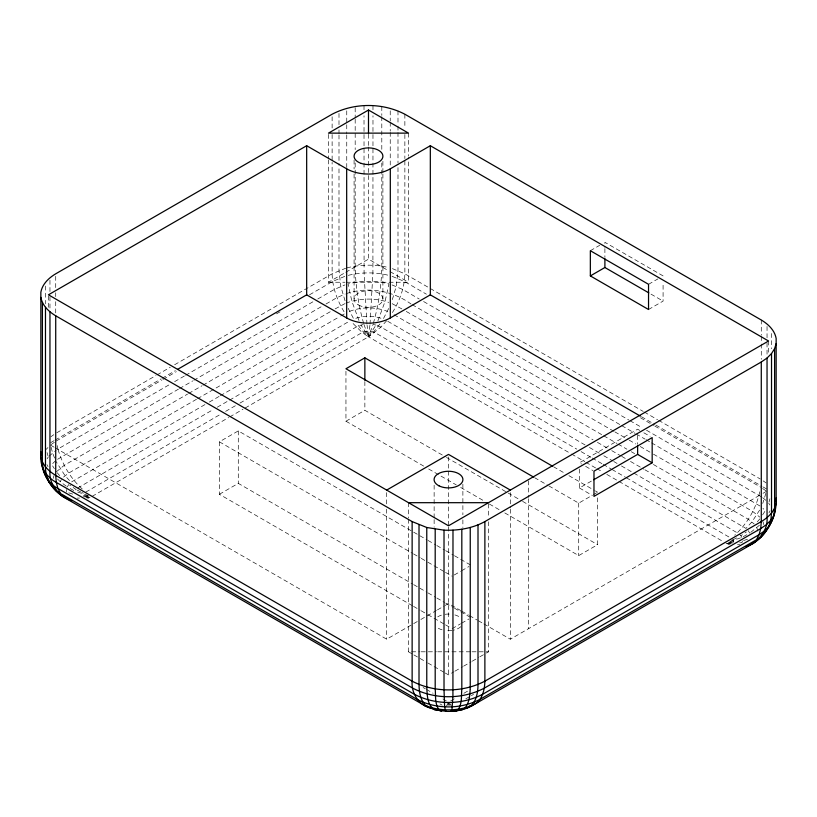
<?xml version="1.0" encoding="UTF-8"?>
<svg xmlns="http://www.w3.org/2000/svg" width="817" height="817" viewBox="0 0 817 817"><rect width="100%" height="100%" fill="white"/><g stroke="black" fill="none" stroke-linecap="round" stroke-linejoin="round"><path stroke-width="0.61" stroke-dasharray="4.08 3.06" d="M733.809 542.396L733.002 539.761L730.694 540.568M370.03 324.155L372.909 272.97L372.981 115.779M369.897 325.299L368.498 336.808L244.058 408.653M447.92 705.541L448.308 703.294M759.79 491.783C756.195 508.327 747.259 523.809 734.728 535.196M765.856 493.345L762.731 503.456M373.349 323.379C378.628 304.772 381.529 285.47 381.805 266.128L381.805 162.277M769.011 502.067L769.92 498.799M53.136 478.425L54.034 475.504M742.439 540.936L741.907 542.682L739.518 542.856M392.354 299.563L396.214 286.318L397.991 270.488L397.991 164.094M348.165 308.285L353.741 319.018C363.136 315.464 373.849 315.464 383.244 319.018L389.28 307.263M377.893 320.877L385.144 301.187L388.923 283.887C375.575 280.476 361.41 280.476 348.073 283.887L351.841 301.187L359.102 320.877M768.981 512.872L770.033 510.819M446.194 706.511L447.93 703.253M759.596 510.135L751.997 521.808L745.982 528.436L644.889 469.755M585.074 444.948L380.936 327.096L375.932 325.074L368.498 336.808L362.176 332.519L351.126 321.602M392.436 312.513C399.666 300.911 404.568 287.584 404.864 273.818L404.864 159.826M47.131 458.797L48.285 456.958M66.238 486.166L60.152 481.622L61.469 479.538M67.249 486.922L68.781 484.491M70.191 488.535L75.093 491.231L76.144 489.567L69.7 485.124M762.618 514.863L765.284 510.717L762.955 508.388M379.915 323.971L373.614 331.947L368.498 336.808L363.371 331.947L357.07 323.971M757.339 521.808L759.8 518.928M386.676 320.683L380.936 327.096L368.498 336.808L361.063 325.074L356.059 327.096L229.414 400.207M46.181 449.33L47.948 447.563M49.122 456.121L56.107 450.269M55.597 460.645L51.716 464.526L54.382 468.662M56.383 471.777L64.226 465.302L187.563 394.09M63.563 477.057L68.71 473.063L196.448 399.319M750.762 532.357L759.473 525.198M739.324 534.226L740.856 535.758L746.381 531.949M50.92 436.697L53.799 434.715M54.382 442.303L50.593 444.908L52.492 452.751L55.158 459.511M57.599 459.266L178.423 389.178M77.676 488.035L212.9 409.746M56.822 432.755L155.935 375.534M157.027 374.901L170.242 367.272M174.654 364.729L332.121 273.818L345.652 268.272M50.654 442.651L53.963 440.741M55.066 440.108L161 378.945M162.103 378.302L175.349 370.663M328.485 159.897L328.485 282.243L344.703 272.878M345.785 272.255L368.498 259.152L389.035 271.009M56.271 441.006L161.991 379.976M163.094 379.333L176.309 371.704M276.514 313.851L280.915 311.308M309.551 294.774L332.672 281.426L344.907 276.33M82.272 489.005C70.476 478.435 62.266 464.179 57.915 449.023L170.232 384.174M174.644 381.631L184.55 375.912M185.653 375.279L313.391 301.524M317.803 298.981L334.316 289.443L344.937 284.929M179.526 388.545L192.741 380.916M193.843 380.273L321.581 306.528M325.983 303.985L337.002 297.623L345.183 293.997M188.666 393.457L201.881 385.828M202.984 385.195L330.722 311.44M335.123 308.897L344.845 303.679M197.551 398.676L339.606 316.659M340.709 316.026L345.121 313.483C337.646 301.596 332.407 287.982 332.121 273.818L332.121 162.358M204.944 404.609L71.018 482.244L65.003 475.617L56.199 461.738M209.356 402.066L219.262 396.337M220.365 395.704L348.103 321.949M217.302 407.203L228.311 400.841M85.775 492.1L221.223 413.902M225.625 411.36L235.541 405.64M239.943 403.098L362.176 332.519L366.179 331.191L370.806 331.191L374.809 332.519L576.741 449.105M92.086 496.389L228.637 417.548M229.74 416.915L242.955 409.286M412.432 605.744L219.385 494.285L219.385 441.823L238.288 430.906L412.585 531.54M590.344 250.717L599.698 245.314M219.385 494.285L238.288 483.368L412.585 584.002M345.948 371.255L345.948 421.215L364.862 410.297L445.388 456.795M648.535 284.306L657.889 278.914M648.535 309.51L663.087 301.105L663.087 282.212M579.437 469.091L579.437 487.984L592.611 480.376M454.242 574.994L460.553 571.359M461.595 570.756L468.958 566.508M548.922 485.941L578.712 503.139L592.366 495.255M593.418 494.653L596.573 492.825M55.076 447.757L386.676 639.2L419.805 620.083M420.908 619.449L436.36 610.524M437.463 609.88L444.091 606.061M445.194 605.417L448.502 603.508L460.655 610.524M452.138 628.671L460.553 623.82M461.595 623.218L468.958 618.969M504.794 512.933L578.712 555.601L597.615 544.684L597.615 495.97M445.265 673.024L448.502 674.903L453.915 671.778M454.998 671.155L462.565 666.784M463.647 666.161L471.215 661.79M472.297 661.167L478.782 657.419M479.865 656.797L485.267 653.671M486.35 653.049L488.515 651.803L488.515 521.808M483.838 623.902L510.329 639.2L761.944 493.938M763.047 493.305L766.356 491.395M450.708 700.894L456.213 697.718M463.923 693.265L470.531 689.446M465.833 698.811L470.235 696.268M471.338 695.635L473.543 694.368M729.847 541.457L741.907 537.423L748.77 533.654M733.002 539.761L738.609 536.902M87.879 498.39L89.982 497.39M346.306 293.62C367.967 286.287 392.568 290.668 411.022 303.995M345.897 303.168C359.5 298.052 374.952 297.674 388.718 302.382M349.533 311.348C361.614 306.773 375.381 306.773 387.452 311.348M743.593 540.548L748.219 539.016M86.857 498.043L88.951 497.379M346.755 267.894C360.552 264.412 375.197 264.208 389.025 267.649M348.277 275.349C361.492 272.092 375.493 272.092 388.718 275.349M361.063 325.074L362.983 324.666M86.306 497.492L88.624 497.053M730.469 541.906L733.809 541.497M84.692 496.981L88.389 496.685M77.268 498.115L79.504 498.053M728.723 542.498L732.543 542.417M328.485 282.243L344.999 282.243M346.265 282.243L408.5 282.243L408.5 157.344M408.5 519.255L408.5 651.803L419.928 651.803M421.204 651.803L436.441 651.803M437.708 651.803L470.735 651.803M472.001 651.803L488.515 651.803M83.191 496.205L88.277 496.307M737.496 544.245L739.732 544.316M728.611 542.886L732.308 543.182M87.644 495.848L83.191 495.296L83.998 493.57L81.751 492.426M728.386 543.244L730.694 543.683M375.932 325.074L373.042 324.461L368.498 336.808L570.429 453.394M88.389 495.541L75.093 491.231M726.997 543.244L730.143 544.245M68.781 492.825L74.561 494.745M392.446 268.64L404.864 273.818L429.139 287.829M392.089 276.33L404.313 281.426L426.382 294.171M392.048 284.929L402.669 289.443L419.223 299.002M725.966 543.08L729.121 544.592M392.15 303.679L401.872 308.908M77.268 490.139L80.628 491.854M663.087 275.911L604.897 242.312L604.897 247.357M651.006 294.14L663.087 301.105M430.242 288.462L643.214 411.421M644.317 412.064L657.552 419.703M658.655 420.346L760.178 478.956M390.118 271.632L408.5 282.243M641.437 416.731L654.703 424.391M655.806 425.034L761.924 486.289M763.027 486.932L768.552 490.118M640.446 417.763L653.692 425.402M654.795 426.045L760.729 487.198M423.635 301.544L628.876 420.04M629.978 420.684L642.121 427.689M646.533 430.242L761.791 497.083M639.701 430.396L637.628 429.191L579.437 462.79L581.51 463.985M643.857 432.796L650.097 436.39M412.125 304.629L620.685 425.044M621.788 425.677L635.023 433.327M636.126 433.96L644.96 439.056M646.063 439.689L650.475 442.242M651.578 442.875L761.403 506.836M406.284 311.451L613.741 431.223M614.844 431.866L628.079 439.505M629.182 440.149L635.81 443.968M640.222 446.511L652.354 453.527M653.457 454.16L752.774 511.493L759.759 517.11M394.08 314.759L602.629 435.165M603.732 435.808L616.978 443.447M618.081 444.091L626.905 449.187M631.327 451.73L634.635 453.639M653.396 464.475L748.29 519.265L754.152 523.973M387.779 321.316L593.03 439.812M597.441 442.365L607.368 448.094M611.78 450.647L620.614 455.743M621.717 456.376L626.128 458.929M630.54 461.472L643.786 469.121M589.486 447.502L599.423 453.231M603.834 455.784L612.658 460.88M613.761 461.513L617.07 463.423M621.492 465.976L737.353 532.868M581.153 451.658L591.089 457.387M592.192 458.031L602.119 463.76M603.222 464.393L610.953 468.856M612.056 469.499L625.291 477.138M626.394 477.782L729.019 537.024M571.532 454.027L584.768 461.676M585.871 462.31L595.807 468.049M596.91 468.682L602.425 471.869M606.837 474.411L617.877 480.784M618.98 481.427L722.708 541.314M585.666 466.384L592.948 470.592M553.497 466.742L564.527 473.114M568.938 475.668L594.306 490.312M595.409 490.946L597.615 492.222M579.437 487.984L591.906 495.184M534.584 477.669L547.819 485.308M446.49 457.428L507.163 492.457M508.266 493.09L521.501 500.739M522.604 501.372L597.615 544.684M345.948 421.215L424.268 466.436M428.68 468.989L456.264 484.91M460.676 487.453L484.941 501.464M489.352 504.018L500.382 510.38M413.688 532.173L426.934 539.823M428.037 540.456L435.757 544.908M436.86 545.552L444.581 550.004M445.684 550.648L453.404 555.1M454.507 555.744L471.052 565.293M219.385 441.823L412.432 553.283M413.535 553.916L420.152 557.745M421.255 558.379L426.77 561.565M427.873 562.198L444.417 571.757M445.52 572.39L452.138 576.21M461.758 611.157L468.376 614.987M469.479 615.62L477.21 620.083M478.313 620.716L482.735 623.269M413.688 584.635L426.934 592.274M428.037 592.917L435.757 597.37M436.86 598.013L444.581 602.466M445.684 603.109L453.404 607.562M454.507 608.205L471.052 617.754M413.535 606.377L420.152 610.207M421.255 610.84L426.77 614.027M427.873 614.66L444.417 624.219M445.52 624.852L451.035 628.038M50.654 445.204L53.973 447.113M408.5 651.803L412.83 654.305M413.902 654.928L426.882 662.413M427.965 663.036L444.182 672.401M423.124 687.516L425.33 688.782M426.433 689.425L433.061 693.245M442.988 698.974L446.296 700.894M439.985 703.897L442.191 705.173M763.201 480.907L766.08 482.898M762.618 488.505L766.407 491.109M762.7 497.706L766.193 500.627M57.527 478.997L60.152 481.622M450.014 703.774L451.525 705.398M57.2 472.737L59.661 475.617M768.715 503.16L769.869 504.988M748.219 530.682L749.751 533.113M740.856 535.758L741.907 537.423M449.084 703.253L450.238 705.418M46.967 464.618L48.019 466.681M345.05 300.768L340.771 286.318L338.994 270.488L338.994 166.627M363.943 324.461L368.498 336.808L367.088 325.299M762.966 521.695L763.864 524.626M756.848 527.823L757.849 531.091M363.636 323.379C358.357 304.772 355.456 285.47 355.181 266.128L355.181 162.277M47.08 452.598L47.989 455.876M57.21 445.592L57.915 449.023M448.696 703.294L449.095 705.541M366.966 324.155L364.076 272.97L364.014 115.779M771.524 333.52L771.524 348.716M768.552 341.006L768.552 353.751M767.04 326.504L767.04 337.901M767.04 342.966L767.04 355.63M761.281 320.009L761.281 335.205M761.281 336.471L761.281 342.803M761.281 344.069L761.281 359.266M637.628 435.492L637.628 444.315M604.897 248.613L604.897 257.437M578.712 503.139L578.712 555.601M528.517 480.866L528.517 497.43M528.517 498.707L528.517 628.702M510.329 492.631L510.329 507.929M510.329 509.205L510.329 639.2M488.515 503.956L488.515 516.701M462.882 484.164L462.882 514.761M462.882 519.857L462.882 527.506M448.502 456.938L448.502 525.76M448.502 527.036L448.502 674.903M434.133 485.206L434.133 518.356M434.133 519.632L434.133 527.282M408.5 133.13L408.5 156.067M408.5 502.69L408.5 517.978M404.864 114.227L404.864 128.167M404.864 134.499L404.864 158.559M397.991 110.908L397.991 124.838M397.991 126.104L397.991 131.169M397.991 132.436L397.991 162.828M390.23 110.846L390.23 120.977M390.23 122.244L390.23 131.108M390.23 132.374L390.23 166.576M386.676 492.631L386.676 504.109M386.676 509.205L386.676 639.2M382.897 161.327L382.897 172.795M382.897 174.072L382.897 299.012M381.805 106.547L381.805 115.411M381.805 116.678L381.805 149.603M372.981 105.648L372.981 110.714M368.498 134.243L368.498 145.712M368.498 146.989L368.498 259.152M364.862 381.57L364.862 410.297M364.014 105.648L364.014 110.714M355.181 107.813L355.181 117.944M355.181 119.211L355.181 149.603M354.088 160.05L354.088 168.976M354.088 174.072L354.088 299.012M346.755 110.846L346.755 123.51M346.755 124.776L346.755 133.641M346.755 134.907L346.755 167.842M338.994 113.44L338.994 124.838M338.994 129.903L338.994 133.702M338.994 134.968L338.994 165.361M332.121 116.76L332.121 128.167M332.121 134.499L332.121 161.092M328.485 134.407L328.485 158.621M238.288 430.906L238.288 483.368M66.473 489.465L66.473 492.059M55.719 276.34L55.719 287.747M55.719 292.813L55.719 296.612M55.719 301.677L55.719 313.074M49.96 280.313L49.96 291.71M49.96 296.775L49.96 309.439M48.448 296.081L48.448 308.826M45.476 286.062L45.476 303.791M460.798 626.7A14.4 8.313 0 0 1 453.098 630.254M451.893 630.458A14.4 8.313 0 0 1 445.663 630.52M442.109 629.825A14.4 8.313 0 0 1 437.248 627.558M437.698 616.876A14.4 8.313 0 0 1 443.907 614.496M445.112 614.292A14.4 8.313 0 0 1 451.352 614.221M454.906 614.925A14.4 8.313 0 0 1 460.502 617.775M358.306 304.894A14.4 8.313 0 0 0 382.407 301.167A14.4 8.313 0 0 0 364.77 290.975A14.4 8.313 0 0 0 358.306 304.894"/><path stroke-width="1.23" d="M775.762 501.669L776.15 498.002M776.15 343.589L774.598 348.685L774.598 508.276L773.842 515.445L770.819 520.235L766.407 524.657L760.729 528.558L484.328 688.139C462.402 699.597 434.613 699.597 412.687 688.139L56.271 482.367C46.906 477.414 40.35 467.794 40.85 456.979L40.85 292.22C42.361 283.999 48.816 277.923 55.719 273.807L332.121 114.227C354.384 102.595 382.601 102.595 404.864 114.227L761.281 320.009C768.184 324.124 774.639 330.191 776.15 338.412L776.15 503.18C775.313 519.367 766.397 534.88 752.774 543.662L471.879 705.837C463.913 710.228 454.64 711.699 445.622 711.352L444.622 706.787L444.019 689.752L444.019 530.172L426.77 527.496L412.136 521.583L55.719 315.811C48.816 311.685 42.361 305.619 40.85 297.398M768.613 526.036C764.794 535.656 755.48 542.835 746.217 546.736M776.15 503.18C774.639 511.401 768.184 517.467 761.281 521.583L484.879 681.164C462.616 692.806 434.399 692.806 412.136 681.164L55.719 475.392C48.816 471.276 42.361 465.2 40.85 456.979M41.626 460.41C41.687 471.726 47.662 483.143 57.915 488.484L414.331 694.266C435.247 705.204 461.768 705.204 482.684 694.266L759.085 534.686L764.508 530.958L768.715 526.74L770.819 520.235L771.524 513.137L771.524 353.557L774.598 348.685M762.966 533.47L760.617 537.198L758.707 538.403M768.715 526.74C772.504 520.827 775.262 513.658 775.374 506.601M752.774 543.662C761.107 537.372 767.898 528.885 767.04 517.621L767.04 358.04L771.524 353.557M444.019 530.172C458.051 530.693 472.471 528.425 484.879 521.583L761.281 362.002L767.04 358.04M306.671 145.722L48.448 294.804L448.502 525.78L768.552 341.006L430.324 145.722L390.312 168.823A30.862 17.821 0 0 1 346.674 168.823L306.671 145.722L306.671 294.845L177.555 369.386M368.498 110.029L328.485 133.13L408.5 133.13L368.498 110.029L368.498 132.967M306.671 294.845L346.674 317.946A30.862 17.821 0 0 0 390.312 317.946L430.324 294.845L640.334 416.098M552.394 466.109L364.862 357.836L345.948 368.753L533.481 477.026M590.344 275.911L648.535 309.51L648.535 284.306L590.344 250.717L590.344 275.911L604.897 267.516L648.81 292.864M386.676 490.088L448.502 454.395L510.329 490.088M593.704 479.742L637.628 454.395L652.17 462.79L652.17 437.595L593.979 471.184L593.979 496.389L652.17 462.79M468.764 706.552L471.879 705.837M452.986 530.172L452.924 696.595L451.944 709.82L451.392 711.352L450.749 711.331L462.483 709.636C467.927 705.51 476.148 705.776 479.998 699.352C483.531 693.96 484.736 687.526 484.879 681.164L484.879 521.583M464.311 708.523C475.484 707.338 478.027 693.715 478.006 684.493L478.006 524.912M455.161 710.882L457.06 710.78C462.493 705.112 461.156 696.084 461.819 688.854L461.819 529.273M445.622 711.352L446.266 711.331L434.532 709.636L425.126 705.837L64.226 497.471C54.923 491.252 47.08 482.04 43.944 471.184L45.201 473.339M408.5 502.69L488.515 502.69M432.704 708.523C419.785 706.501 411.084 694.144 412.136 681.164L412.136 521.583M71.825 500.78C57.823 495.939 45.149 482.622 45.476 466.946L45.476 307.355M425.126 705.837L428.241 706.552M60.213 493.417L56.383 490.997L54.034 487.279M62.848 495.347L65.003 497.512M50.715 483.787L49.061 482.05L48.05 478.731M64.226 497.471C55.893 491.18 49.102 482.694 49.96 471.429L49.96 311.839M40.85 451.801L41.238 455.467M43.158 469.254L42.402 462.075L42.402 302.494M761.281 362.002L761.281 521.583L760.729 528.558L759.085 534.686L756.409 539.771L479.998 699.352C460.727 709.432 436.288 709.432 417.007 699.352L60.591 493.57L57.915 488.484L56.271 482.367L55.719 475.392L55.719 315.811M637.628 445.571L637.628 454.395M604.897 258.693L604.897 267.516M470.245 527.496L470.245 687.087C469.979 694.164 469.724 701.956 465.159 707.777C452.271 711.035 438.361 710.576 425.902 705.796C420.275 700.281 419.192 691.999 419.009 684.493L419.009 524.912M435.195 529.273L435.195 688.854C435.859 696.084 434.511 705.112 439.944 710.78L441.854 710.882L434.532 709.636C427.005 705.112 427.25 694.818 426.77 687.087L426.77 527.496M430.324 145.722L430.324 294.845M390.312 168.823L390.312 317.946M364.862 357.836L364.862 380.324M346.674 168.823L346.674 317.946M361.298 163.431A14.4 8.313 0 0 0 382.897 156.221A14.4 8.313 0 0 0 361.298 149.021A14.4 8.313 0 0 0 361.298 163.431M438.984 485.829A14.4 8.313 0 0 0 462.626 481.233A14.4 8.313 0 0 0 443.907 471.705A14.4 8.313 0 0 0 438.984 485.829"/></g></svg>
